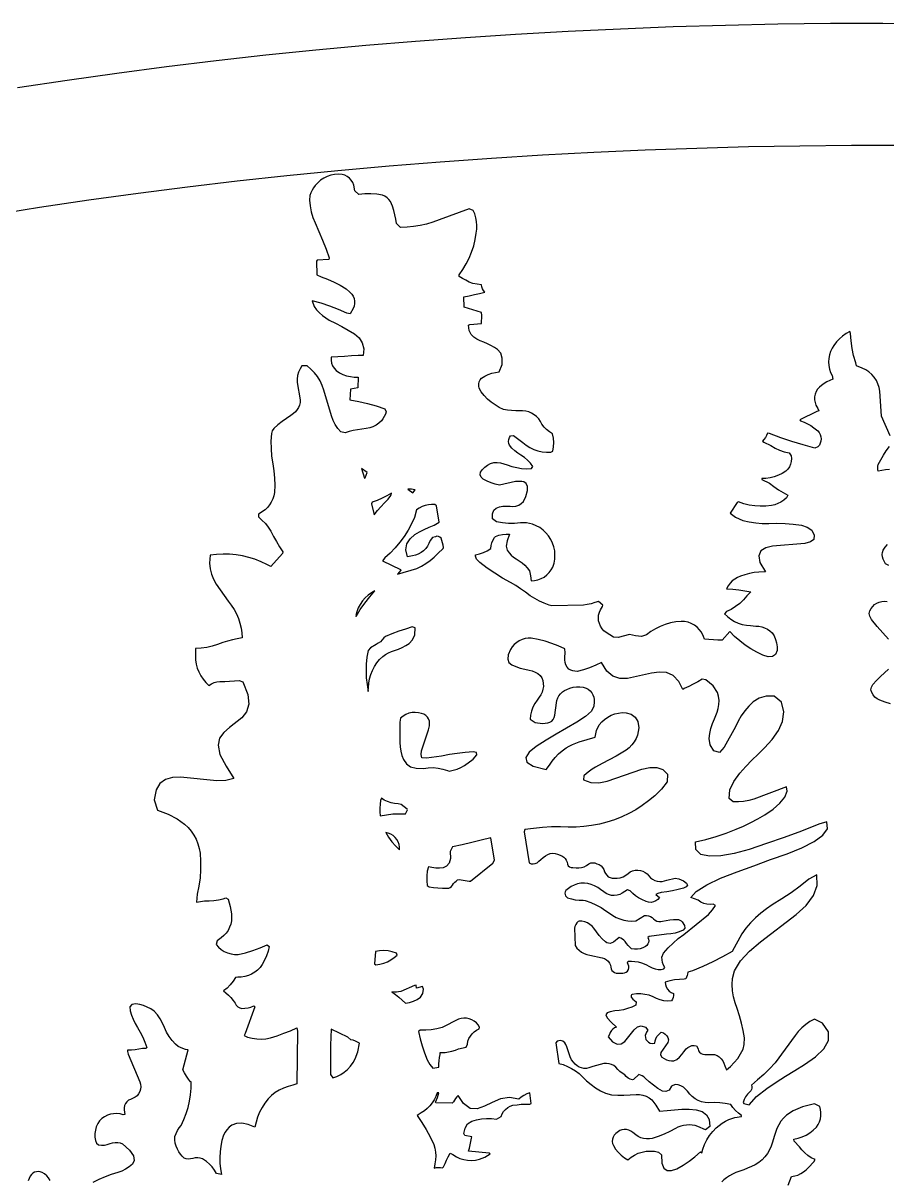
# Model space of a CAD drawing. Extents: x 0.1 to 24.1, y 0.2 to 12.2.
# Drawn here: x 8.646 to 12.187, y 7.467 to 12.208 of the extents above; entities that cross this region are included whole.
import ezdxf

# ---------------------------------------------------------------- set-up
doc = ezdxf.new("R2010")
doc.units = 0
doc.linetypes.add('0', pattern=[0])
doc.layers.add('1', color=7, linetype='0')

msp = doc.modelspace()

# ---------------------------------------------------------------- linework, layer by layer
at = {"layer": '1'}
for points in [[(8.623621, 11.94475), (8.826746, 11.975267), (9.030115, 12.003832), (9.233728, 12.030443), (9.43783, 12.055101), (9.641932, 12.077806), (9.846277, 12.098558), (10.050867, 12.117601), (10.255457, 12.134691), (10.460291, 12.149584), (10.665369, 12.162767), (10.880213, 12.174974), (11.095301, 12.185472), (11.310389, 12.194017), (11.525476, 12.200365), (11.740564, 12.205004), (11.955652, 12.207689), (12.170984, 12.208422), (12.386072, 12.206957)], [(8.510828, 11.421312), (8.712976, 11.453539), (8.915125, 11.483568), (9.117762, 11.511644), (9.320642, 11.537767), (9.523767, 11.561937), (9.727137, 11.584154), (9.936609, 11.604662), (10.146326, 11.623461), (10.356043, 11.640062), (10.566004, 11.655199), (10.775965, 11.668139), (10.98617, 11.679613), (11.196375, 11.68889), (11.407801, 11.696459), (11.619226, 11.702318), (11.830652, 11.70598), (12.042078, 11.707933), (12.253504, 11.707933)], [(12.200525, 10.51726), (12.164392, 10.597338), (12.157801, 10.699144), (12.155115, 10.714525), (12.150476, 10.729418), (12.143885, 10.743578), (12.13534, 10.756517), (12.125086, 10.768236), (12.113367, 10.77849), (12.100183, 10.787035), (12.086023, 10.793627), (12.062342, 10.802904), (12.059412, 10.815844), (12.050867, 10.845385), (12.044519, 10.87517), (12.040369, 10.905687), (12.038172, 10.936205), (12.034754, 10.94475), (12.019617, 10.935961), (12.005701, 10.925707), (11.992517, 10.914232), (11.980555, 10.901537), (11.970057, 10.887621), (11.962244, 10.875414), (11.955896, 10.86223), (11.951502, 10.848314), (11.948572, 10.83391), (11.94784, 10.819506), (11.948816, 10.804857), (11.951746, 10.790453), (11.956385, 10.776781), (11.962732, 10.763597), (11.96615, 10.748705), (11.953699, 10.744066), (11.941492, 10.738207), (11.930017, 10.731371), (11.919275, 10.723314), (11.910242, 10.716234), (11.902674, 10.707689), (11.89657, 10.697924), (11.892664, 10.687181), (11.890467, 10.675951), (11.890467, 10.664476), (11.89242, 10.653246), (11.896326, 10.642504), (11.903406, 10.628832), (11.907557, 10.618578), (11.899988, 10.616381), (11.829676, 10.581957), (11.833582, 10.578051), (11.847986, 10.572924), (11.861902, 10.566332), (11.87533, 10.558764), (11.888025, 10.549974), (11.903406, 10.536547), (11.909266, 10.529711), (11.91366, 10.521654), (11.916346, 10.513109), (11.917322, 10.50432), (11.91659, 10.495287), (11.914148, 10.486498), (11.910242, 10.478441), (11.904627, 10.471361), (11.891443, 10.466234), (11.844568, 10.479174), (11.797937, 10.493334), (11.751795, 10.508715), (11.706141, 10.52556), (11.697107, 10.527025), (11.693689, 10.517992), (11.689051, 10.509691), (11.683191, 10.501879), (11.6766, 10.494799), (11.682459, 10.490648), (11.711267, 10.476976), (11.728601, 10.46599), (11.746912, 10.457201), (11.766443, 10.450609), (11.786463, 10.446459), (11.794519, 10.434984), (11.79574, 10.42351), (11.794764, 10.411791), (11.792078, 10.40056), (11.787195, 10.389818), (11.780848, 10.380053), (11.772791, 10.371752), (11.757898, 10.362474), (11.742273, 10.354906), (11.725672, 10.348803), (11.708826, 10.344408), (11.691492, 10.341967), (11.673914, 10.341234), (11.675135, 10.33806), (11.706385, 10.321947), (11.724207, 10.308519), (11.742762, 10.295824), (11.762049, 10.284105), (11.78158, 10.273119), (11.774988, 10.261889), (11.76449, 10.252855), (11.752771, 10.245043), (11.740564, 10.238695), (11.727381, 10.233812), (11.713953, 10.230394), (11.691248, 10.228197), (11.668299, 10.227709), (11.64535, 10.229418), (11.622889, 10.23308), (11.600672, 10.238451), (11.578943, 10.245775), (11.573084, 10.243578), (11.545252, 10.199144), (11.56698, 10.182543), (11.596766, 10.169603), (11.622889, 10.163988), (11.649256, 10.160082), (11.675867, 10.157885), (11.702478, 10.157152), (11.73617, 10.158129), (11.769617, 10.157396), (11.803064, 10.154955), (11.836512, 10.151049), (11.860682, 10.142748), (11.878748, 10.12932), (11.889002, 10.108812), (11.887781, 10.092211), (11.873865, 10.081713), (11.850183, 10.075609), (11.718103, 10.064867), (11.690271, 10.057299), (11.670496, 10.044603), (11.661951, 10.024828), (11.666834, 9.996996), (11.688807, 9.958666), (11.662683, 9.957933), (11.643152, 9.955736), (11.624109, 9.952074), (11.605066, 9.947435), (11.586512, 9.941332), (11.574549, 9.936205), (11.563318, 9.929613), (11.553064, 9.921556), (11.544031, 9.912035), (11.536219, 9.901537), (11.530115, 9.890062), (11.555017, 9.888109), (11.580164, 9.88518), (11.604822, 9.881273), (11.62948, 9.876635), (11.613611, 9.860521), (11.599695, 9.844408), (11.58407, 9.829515), (11.56698, 9.816576), (11.54867, 9.805346), (11.529383, 9.796068), (11.521082, 9.787523), (11.533533, 9.77556), (11.547205, 9.764818), (11.561853, 9.756029), (11.577723, 9.748705), (11.59408, 9.743334), (11.610926, 9.739916), (11.62826, 9.738451), (11.649256, 9.736498), (11.661707, 9.73601), (11.673914, 9.733812), (11.685877, 9.729906), (11.697107, 9.724535), (11.707361, 9.717699), (11.716883, 9.709642), (11.724939, 9.696459), (11.731043, 9.682299), (11.735193, 9.66765), (11.737146, 9.652269), (11.737146, 9.636889), (11.731043, 9.619799), (11.718103, 9.611742), (11.700281, 9.611254), (11.678553, 9.617357), (11.653406, 9.62932), (11.628992, 9.642992), (11.605799, 9.658617), (11.583826, 9.675707), (11.563074, 9.694262), (11.543543, 9.714281), (11.512049, 9.679369), (11.493738, 9.679369), (11.475672, 9.680101), (11.457361, 9.681566), (11.439295, 9.683519), (11.435877, 9.693773), (11.431482, 9.703783), (11.426111, 9.71306), (11.419519, 9.721605), (11.40951, 9.731859), (11.398035, 9.740648), (11.38534, 9.747484), (11.371912, 9.752367), (11.357752, 9.755297), (11.343348, 9.756029), (11.321375, 9.753832), (11.299891, 9.749437), (11.27865, 9.743334), (11.258387, 9.735521), (11.238611, 9.725756), (11.219812, 9.714281), (11.20199, 9.701342), (11.181482, 9.694017), (11.169031, 9.695238), (11.156824, 9.697191), (11.144617, 9.699633), (11.13241, 9.702562), (11.085779, 9.689623), (11.066248, 9.691332), (11.036707, 9.709887), (11.02743, 9.717211), (11.019617, 9.726), (11.013025, 9.735765), (11.008387, 9.746752), (11.005457, 9.758226), (11.00448, 9.769945), (11.005457, 9.781664), (11.008387, 9.793139), (11.013269, 9.803881), (11.020838, 9.817064), (11.023279, 9.822924), (11.005213, 9.83806), (10.990076, 9.832933), (10.974695, 9.828539), (10.95907, 9.825121), (10.943201, 9.822924), (10.814051, 9.81975), (10.803064, 9.822191), (10.782801, 9.830492), (10.763025, 9.839525), (10.743494, 9.849535), (10.724695, 9.860521), (10.705408, 9.875414), (10.685633, 9.889574), (10.665613, 9.903002), (10.644861, 9.915697), (10.611902, 9.933764), (10.57992, 9.953539), (10.548914, 9.974779), (10.519129, 9.997484), (10.505457, 10.0114), (10.503504, 10.015306), (10.502039, 10.019457), (10.501062, 10.023851), (10.500818, 10.028246), (10.51742, 10.03264), (10.533533, 10.0385), (10.548914, 10.045824), (10.563562, 10.054857), (10.565027, 10.06682), (10.567957, 10.078539), (10.572596, 10.089769), (10.578455, 10.100267), (10.583338, 10.104174), (10.59701, 10.109301), (10.611414, 10.112719), (10.626062, 10.114183), (10.640711, 10.113695), (10.629969, 10.086351), (10.627039, 10.064867), (10.630945, 10.047289), (10.638269, 10.036791), (10.646814, 10.027269), (10.65658, 10.018969), (10.667322, 10.012133), (10.680262, 10.004808), (10.692225, 9.996264), (10.703211, 9.986254), (10.712976, 9.975267), (10.721521, 9.96306), (10.726648, 9.943285), (10.729578, 9.922289), (10.74325, 9.92351), (10.756922, 9.926439), (10.769861, 9.931322), (10.781824, 9.937914), (10.793055, 9.946215), (10.80282, 9.95598), (10.811121, 9.966967), (10.817957, 9.97893), (10.82284, 9.995043), (10.825769, 10.0114), (10.826502, 10.028246), (10.825281, 10.044847), (10.821863, 10.061205), (10.816492, 10.077074), (10.809168, 10.092211), (10.800135, 10.106127), (10.789637, 10.119066), (10.777674, 10.130541), (10.764246, 10.140306), (10.749842, 10.148363), (10.734461, 10.154222), (10.722498, 10.157396), (10.710047, 10.159594), (10.697596, 10.160082), (10.685144, 10.159594), (10.66073, 10.15764), (10.636072, 10.157885), (10.611414, 10.160082), (10.587244, 10.164232), (10.570154, 10.175951), (10.570887, 10.197191), (10.576014, 10.21184), (10.585047, 10.220629), (10.598963, 10.225267), (10.613367, 10.227953), (10.627771, 10.228685), (10.64242, 10.227709), (10.654383, 10.227221), (10.666346, 10.22893), (10.67782, 10.23308), (10.688074, 10.239183), (10.697107, 10.24724), (10.706385, 10.26726), (10.713221, 10.291918), (10.713465, 10.309496), (10.708094, 10.321459), (10.698572, 10.327806), (10.690271, 10.329027), (10.681971, 10.32976), (10.673426, 10.329515), (10.665125, 10.328783), (10.599451, 10.314623), (10.581873, 10.318773), (10.564783, 10.324144), (10.548182, 10.33098), (10.532312, 10.339037), (10.524012, 10.346849), (10.519861, 10.356127), (10.521326, 10.367113), (10.529383, 10.378344), (10.539148, 10.388109), (10.550135, 10.39641), (10.562342, 10.402758), (10.575525, 10.407152), (10.589685, 10.407152), (10.603601, 10.405687), (10.617517, 10.402514), (10.630701, 10.397875), (10.649988, 10.391039), (10.669519, 10.386156), (10.689783, 10.382982), (10.710047, 10.381762), (10.73031, 10.382494), (10.735926, 10.391527), (10.725916, 10.405199), (10.714197, 10.417406), (10.701258, 10.428148), (10.687098, 10.437426), (10.673914, 10.445726), (10.661463, 10.455492), (10.650232, 10.466234), (10.639978, 10.477953), (10.637049, 10.485521), (10.636072, 10.493578), (10.636805, 10.501635), (10.63949, 10.509447), (10.643641, 10.516283), (10.656336, 10.517504), (10.694422, 10.488695), (10.708582, 10.477709), (10.723719, 10.468431), (10.739832, 10.460863), (10.756922, 10.455004), (10.774256, 10.451097), (10.792078, 10.449144), (10.8099, 10.449144), (10.817957, 10.453295), (10.821131, 10.471117), (10.821863, 10.489183), (10.820398, 10.50725), (10.816492, 10.525072), (10.803797, 10.53264), (10.792078, 10.541918), (10.781824, 10.55266), (10.773035, 10.564623), (10.767176, 10.575853), (10.759851, 10.586107), (10.751062, 10.595385), (10.741297, 10.603197), (10.73031, 10.609545), (10.718836, 10.614428), (10.706385, 10.617601), (10.693933, 10.618822), (10.682703, 10.619555), (10.665857, 10.61931), (10.648767, 10.620043), (10.631922, 10.621752), (10.61532, 10.624681), (10.597742, 10.633226), (10.580896, 10.643236), (10.565027, 10.654711), (10.550379, 10.667406), (10.536707, 10.681566), (10.5245, 10.696703), (10.516443, 10.712084), (10.514002, 10.720629), (10.513758, 10.729662), (10.515711, 10.738207), (10.519617, 10.746264), (10.525476, 10.753099), (10.53866, 10.761156), (10.552576, 10.767992), (10.567225, 10.773119), (10.582361, 10.776781), (10.597742, 10.778978), (10.610193, 10.808519), (10.610682, 10.834398), (10.60409, 10.854906), (10.591394, 10.870043), (10.577967, 10.879076), (10.564051, 10.887133), (10.549646, 10.894213), (10.534754, 10.900316), (10.52035, 10.905443), (10.506678, 10.912523), (10.494226, 10.921556), (10.482996, 10.932055), (10.474451, 10.948656), (10.472498, 10.970629), (10.477137, 10.97307), (10.524744, 10.976976), (10.525721, 10.988207), (10.526209, 10.999193), (10.526209, 11.010424), (10.525476, 11.021654), (10.453699, 11.043627), (10.453455, 11.08684), (10.474939, 11.090746), (10.49618, 11.095385), (10.517664, 11.100512), (10.53866, 11.106127), (10.533289, 11.11223), (10.529139, 11.11931), (10.526209, 11.127123), (10.524988, 11.13518), (10.490076, 11.140795), (10.475428, 11.147142), (10.461023, 11.154222), (10.446863, 11.161791), (10.433191, 11.170092), (10.433435, 11.177172), (10.448816, 11.1989), (10.462732, 11.221605), (10.474695, 11.245287), (10.484949, 11.269945), (10.49325, 11.295336), (10.499598, 11.320971), (10.503992, 11.347338), (10.506189, 11.363207), (10.506678, 11.379076), (10.505457, 11.395189), (10.502527, 11.410814), (10.497644, 11.426195), (10.491297, 11.440844), (10.474695, 11.446703), (10.351648, 11.402025), (10.326258, 11.392748), (10.300379, 11.384935), (10.274012, 11.379076), (10.247156, 11.374681), (10.220301, 11.37224), (10.193201, 11.371264), (10.177576, 11.387377), (10.174158, 11.405199), (10.170252, 11.422777), (10.165613, 11.440355), (10.160242, 11.457689), (10.156824, 11.467699), (10.151941, 11.476976), (10.145594, 11.485277), (10.138025, 11.492357), (10.12948, 11.498461), (10.119959, 11.502855), (10.095789, 11.50725), (10.071131, 11.509203), (10.046473, 11.508715), (10.022058, 11.506029), (10.006433, 11.520678), (10.001795, 11.544603), (9.997644, 11.555101), (9.991541, 11.564623), (9.983728, 11.573168), (9.974695, 11.580004), (9.964685, 11.585131), (9.953699, 11.588305), (9.938318, 11.589037), (9.922693, 11.587816), (9.907557, 11.584642), (9.892908, 11.57976), (9.878992, 11.572924), (9.865808, 11.564379), (9.85409, 11.554369), (9.843836, 11.542894), (9.837, 11.533617), (9.830896, 11.523607), (9.826014, 11.513109), (9.822107, 11.502123), (9.819666, 11.482836), (9.822596, 11.45891), (9.827478, 11.435228), (9.834314, 11.412279), (9.843103, 11.389818), (9.858973, 11.354418), (9.874109, 11.318529), (9.888269, 11.282396), (9.901453, 11.246019), (9.899988, 11.239672), (9.851404, 11.236254), (9.849451, 11.232347), (9.850428, 11.175951), (9.867517, 11.168383), (9.894617, 11.158617), (9.920984, 11.147142), (9.946619, 11.133715), (9.971033, 11.118578), (9.98617, 11.105394), (9.99325, 11.097582), (9.998865, 11.088793), (10.002771, 11.079271), (10.004725, 11.069017), (10.004725, 11.058519), (10.002771, 11.048265), (9.999109, 11.0385), (9.986414, 11.01726), (9.972986, 11.019457), (9.938562, 11.034838), (9.903406, 11.04851), (9.867517, 11.060472), (9.831141, 11.070482), (9.839197, 11.046312), (9.849207, 11.032885), (9.860682, 11.020678), (9.873133, 11.009447), (9.88656, 10.999681), (9.900965, 10.991137), (9.927332, 10.978197), (9.953211, 10.964525), (9.978846, 10.950121), (10.004236, 10.935228), (10.023279, 10.918139), (10.036707, 10.898119), (10.04281, 10.873949), (10.039881, 10.845385), (10.019373, 10.846605), (9.991785, 10.84392), (9.964197, 10.841722), (9.936365, 10.840258), (9.908777, 10.839281), (9.908533, 10.827074), (9.910486, 10.815111), (9.914881, 10.803881), (9.921228, 10.793627), (9.929529, 10.784594), (9.942957, 10.77556), (9.957117, 10.768236), (9.972254, 10.762865), (9.988123, 10.759203), (10.003992, 10.757494), (10.020105, 10.757738), (10.018885, 10.713549), (9.987879, 10.708178), (9.985926, 10.663988), (10.022303, 10.65764), (10.058435, 10.64934), (10.09408, 10.63933), (10.129236, 10.627611), (10.134851, 10.615404), (10.131433, 10.605394), (10.127039, 10.595629), (10.121424, 10.586596), (10.114832, 10.578051), (10.104578, 10.568041), (10.093103, 10.55974), (10.080408, 10.553392), (10.06698, 10.548998), (10.05282, 10.546556), (10.034754, 10.543627), (10.017176, 10.541674), (9.999842, 10.5385), (9.982752, 10.534105), (9.965906, 10.528734), (9.948816, 10.53264), (9.936365, 10.547289), (9.925623, 10.563158), (9.916834, 10.580004), (9.910242, 10.59807), (9.879725, 10.704515), (9.872644, 10.723558), (9.863611, 10.742113), (9.852625, 10.759203), (9.840174, 10.77556), (9.826014, 10.790209), (9.810633, 10.803637), (9.789148, 10.803881), (9.78158, 10.79143), (9.775721, 10.778002), (9.77157, 10.763842), (9.769373, 10.749437), (9.769129, 10.734789), (9.781824, 10.664232), (9.78158, 10.65349), (9.779627, 10.642992), (9.775721, 10.632982), (9.77035, 10.623949), (9.763514, 10.615648), (9.755213, 10.608812), (9.743738, 10.599779), (9.725428, 10.587816), (9.707605, 10.575121), (9.690516, 10.561205), (9.674402, 10.546556), (9.66781, 10.536547), (9.663904, 10.525805), (9.662195, 10.494799), (9.662683, 10.464037), (9.665125, 10.433031), (9.669764, 10.402514), (9.674646, 10.373217), (9.677332, 10.343431), (9.67782, 10.31389), (9.676355, 10.284105), (9.67367, 10.270678), (9.669519, 10.257738), (9.66366, 10.245287), (9.65658, 10.233812), (9.647791, 10.223314), (9.638025, 10.213793), (9.610682, 10.194994), (9.610682, 10.184008), (9.625574, 10.171556), (9.639246, 10.15764), (9.651209, 10.14226), (9.661463, 10.125658), (9.672937, 10.104174), (9.6849, 10.082933), (9.697596, 10.062181), (9.711023, 10.041674), (9.710047, 10.034838), (9.661951, 9.981127), (9.645594, 9.988939), (9.621668, 10.000658), (9.596766, 10.010424), (9.571375, 10.01848), (9.545496, 10.024584), (9.519129, 10.028978), (9.492517, 10.031176), (9.465906, 10.031664), (9.439295, 10.030199), (9.412928, 10.026781), (9.409754, 9.994066), (9.413172, 9.971605), (9.418787, 9.949877), (9.426844, 9.928637), (9.437098, 9.908617), (9.487146, 9.838305), (9.499842, 9.822191), (9.511072, 9.805101), (9.520838, 9.787035), (9.528894, 9.768236), (9.535242, 9.748705), (9.540125, 9.728685), (9.543055, 9.708422), (9.544275, 9.687914), (9.524012, 9.68474), (9.503992, 9.68059), (9.484217, 9.675463), (9.464685, 9.669359), (9.443201, 9.661303), (9.421473, 9.654711), (9.399012, 9.649584), (9.376307, 9.646166), (9.353601, 9.644457), (9.353357, 9.598314), (9.355799, 9.581224), (9.360193, 9.564623), (9.366297, 9.54851), (9.374353, 9.533129), (9.383875, 9.518969), (9.395105, 9.505785), (9.407557, 9.493822), (9.418055, 9.499926), (9.429041, 9.504808), (9.44076, 9.508226), (9.452723, 9.51018), (9.472742, 9.509935), (9.492517, 9.510424), (9.512537, 9.511644), (9.532312, 9.513353), (9.547205, 9.508226), (9.567713, 9.456713), (9.571131, 9.416918), (9.561365, 9.385668), (9.542322, 9.360765), (9.492029, 9.320971), (9.468836, 9.300951), (9.45199, 9.277514), (9.445398, 9.248217), (9.452967, 9.210619), (9.47909, 9.162279), (9.509851, 9.111742), (9.476648, 9.103685), (9.44076, 9.101976), (9.290857, 9.117601), (9.258387, 9.116137), (9.230066, 9.108324), (9.207361, 9.091967), (9.191492, 9.064867), (9.183924, 9.024828), (9.196863, 8.982103), (9.241053, 8.96599), (9.278162, 8.946947), (9.308435, 8.924974), (9.322596, 8.911303), (9.335047, 8.896166), (9.346033, 8.880053), (9.35531, 8.862719), (9.362635, 8.844408), (9.36825, 8.825609), (9.371668, 8.806322), (9.374109, 8.772387), (9.374109, 8.738207), (9.371912, 8.704271), (9.367273, 8.67058), (9.360437, 8.637133), (9.356775, 8.604906), (9.38949, 8.610277), (9.409021, 8.610033), (9.428308, 8.611254), (9.447596, 8.613939), (9.466639, 8.61809), (9.477625, 8.622728), (9.487146, 8.617357), (9.491297, 8.602465), (9.494959, 8.587328), (9.497889, 8.572191), (9.500086, 8.55681), (9.501062, 8.542894), (9.50033, 8.528734), (9.497644, 8.515062), (9.493006, 8.501879), (9.486658, 8.489428), (9.478601, 8.477953), (9.46908, 8.467699), (9.458094, 8.45891), (9.441492, 8.446703), (9.438074, 8.431566), (9.447596, 8.420336), (9.458826, 8.410814), (9.471033, 8.402758), (9.484461, 8.396654), (9.498621, 8.392504), (9.513269, 8.390551), (9.527918, 8.390795), (9.558435, 8.397875), (9.588221, 8.406664), (9.617762, 8.417406), (9.646326, 8.429857), (9.655115, 8.42351), (9.650965, 8.403978), (9.644617, 8.384935), (9.636316, 8.366625), (9.626062, 8.349535), (9.617517, 8.337572), (9.607264, 8.32683), (9.595789, 8.317553), (9.583094, 8.309984), (9.569666, 8.304125), (9.555506, 8.300219), (9.540857, 8.298021), (9.526209, 8.298021), (9.516932, 8.296068), (9.506922, 8.280687), (9.495447, 8.266283), (9.482508, 8.253099), (9.468103, 8.241625), (9.476892, 8.23308), (9.487879, 8.223803), (9.498133, 8.213549), (9.507166, 8.202318), (9.514978, 8.190355), (9.519861, 8.182543), (9.526453, 8.176195), (9.53451, 8.171801), (9.543299, 8.169359), (9.55575, 8.170336), (9.568201, 8.172289), (9.580408, 8.175219), (9.592371, 8.179369), (9.596521, 8.176195), (9.556726, 8.06682), (9.551844, 8.058519), (9.566248, 8.051195), (9.584803, 8.046801), (9.603846, 8.044359), (9.622889, 8.043871), (9.641932, 8.045336), (9.66073, 8.048998), (9.688318, 8.057543), (9.715418, 8.067308), (9.742273, 8.078051), (9.768641, 8.089525), (9.77157, 8.075609), (9.768885, 7.860278), (9.751795, 7.854418), (9.732752, 7.84978), (9.714197, 7.842944), (9.696619, 7.834399), (9.680017, 7.824145), (9.664392, 7.811938), (9.650232, 7.79851), (9.637293, 7.781176), (9.625818, 7.76311), (9.615808, 7.743823), (9.607752, 7.723803), (9.601404, 7.703051), (9.596766, 7.682055), (9.568933, 7.693041), (9.543543, 7.699145), (9.520838, 7.697924), (9.501795, 7.690356), (9.491297, 7.682055), (9.482019, 7.672289), (9.474207, 7.661547), (9.467859, 7.649828), (9.461267, 7.627367), (9.456629, 7.604662), (9.453455, 7.581469), (9.452234, 7.558276), (9.452723, 7.534838), (9.45492, 7.511645), (9.45907, 7.488696), (9.439539, 7.492602), (9.431482, 7.506518), (9.421961, 7.519457), (9.410975, 7.531176), (9.398523, 7.54143), (9.390467, 7.547778), (9.381433, 7.55266), (9.371912, 7.555834), (9.361902, 7.557299), (9.351648, 7.557055), (9.341639, 7.554858), (9.333094, 7.552416), (9.32406, 7.551684), (9.315271, 7.55266), (9.306726, 7.55559), (9.298182, 7.563403), (9.290857, 7.571948), (9.28451, 7.581713), (9.279383, 7.591967), (9.273279, 7.604418), (9.269373, 7.617602), (9.267908, 7.631274), (9.268641, 7.644946), (9.273523, 7.656909), (9.279383, 7.668627), (9.286219, 7.679614), (9.293787, 7.690112), (9.305506, 7.713793), (9.315271, 7.738451), (9.323084, 7.763598), (9.328943, 7.789477), (9.33285, 7.8156), (9.334803, 7.841967), (9.334558, 7.868334), (9.333094, 7.867846), (9.324305, 7.879809), (9.316004, 7.892016), (9.308435, 7.904711), (9.301355, 7.917651), (9.322351, 7.999194), (9.311853, 8.00139), (9.3016, 8.004564), (9.291834, 8.008715), (9.282557, 8.013842), (9.271082, 8.022387), (9.257166, 8.037523), (9.244959, 8.054125), (9.234705, 8.071947), (9.226404, 8.090746), (9.218348, 8.109301), (9.208338, 8.127123), (9.196619, 8.14348), (9.182947, 8.158617), (9.169275, 8.167406), (9.155115, 8.174974), (9.139978, 8.180834), (9.124353, 8.185228), (9.108484, 8.188158), (9.091639, 8.185717), (9.084314, 8.175707), (9.084558, 8.159594), (9.090662, 8.142015), (9.097742, 8.124681), (9.105799, 8.107836), (9.114588, 8.091478), (9.126307, 8.071947), (9.136805, 8.051683), (9.145838, 8.030931), (9.153406, 8.009447), (9.1495, 8.005297), (9.136316, 8.005053), (9.120935, 8.002123), (9.105555, 8.00017), (9.090174, 7.99895), (9.074549, 7.998705), (9.073572, 7.992846), (9.077234, 7.981616), (9.124353, 7.867846), (9.127527, 7.858325), (9.128504, 7.848071), (9.127527, 7.838061), (9.124598, 7.828295), (9.119715, 7.819506), (9.113367, 7.811694), (9.10531, 7.80559), (9.087, 7.796313), (9.078699, 7.792651), (9.071375, 7.786791), (9.06576, 7.779711), (9.061853, 7.77141), (9.060144, 7.762377), (9.060389, 7.7531), (9.063562, 7.735034), (9.056238, 7.733569), (9.043543, 7.736742), (9.030603, 7.738207), (9.01742, 7.737719), (9.00448, 7.735522), (8.992029, 7.731371), (8.98031, 7.725512), (8.969324, 7.718188), (8.959803, 7.709155), (8.952234, 7.697192), (8.946375, 7.684252), (8.942469, 7.67058), (8.940516, 7.65642), (8.940516, 7.64226), (8.942469, 7.6281), (8.947351, 7.616381), (8.955408, 7.610034), (8.967615, 7.608813), (8.979578, 7.609301), (8.991541, 7.611498), (9.003016, 7.615649), (9.013025, 7.618823), (9.023523, 7.620287), (9.034021, 7.620043), (9.044275, 7.61809), (9.054041, 7.614184), (9.082117, 7.588549), (9.09823, 7.565356), (9.101892, 7.546069), (9.095301, 7.530444), (9.081385, 7.519701), (9.066492, 7.510424), (9.050867, 7.502856), (9.034266, 7.496996), (9.007898, 7.488696), (8.982264, 7.479174), (8.956873, 7.467944), (8.932459, 7.455492)], [(12.197107, 10.378099), (12.181726, 10.377367), (12.166834, 10.374926), (12.151941, 10.371508), (12.149988, 10.378344), (12.1495, 10.385424), (12.149988, 10.392504), (12.151697, 10.39934), (12.161707, 10.418383), (12.172693, 10.436937), (12.184412, 10.455004), (12.197107, 10.472338)], [(12.195398, 9.984789), (12.181482, 9.991381), (12.175623, 10.003099), (12.171228, 10.0114), (12.168787, 10.020433), (12.168055, 10.029711), (12.169031, 10.038988), (12.171961, 10.048021), (12.180262, 10.059984), (12.190027, 10.070971)], [(12.193933, 9.682543), (12.170008, 9.708666), (12.146814, 9.735521), (12.124353, 9.763109), (12.116785, 9.777025), (12.1141, 9.788744), (12.117517, 9.798998), (12.1224, 9.808764), (12.128992, 9.817553), (12.136805, 9.824877), (12.146082, 9.830736), (12.155848, 9.835131), (12.16659, 9.837816), (12.177332, 9.838549), (12.188074, 9.837328)], [(12.201746, 9.418139), (12.179529, 9.425219), (12.157557, 9.433275), (12.147303, 9.438646), (12.138025, 9.445726), (12.130457, 9.45476), (12.124842, 9.465014), (12.121424, 9.476), (12.123377, 9.486498), (12.129236, 9.497484), (12.144617, 9.513842), (12.160486, 9.529467), (12.176844, 9.544847), (12.193689, 9.559496)], [(11.782068, 7.444994), (11.796228, 7.480151), (11.809412, 7.482592), (11.822107, 7.486498), (11.834314, 7.492114), (11.845545, 7.499194), (11.856043, 7.507739), (11.865076, 7.517504), (11.887293, 7.541186), (11.89242, 7.550219), (11.877283, 7.557299), (11.863367, 7.566332), (11.850428, 7.577075), (11.838953, 7.589037), (11.828943, 7.602465), (11.806971, 7.625903), (11.805994, 7.632983), (11.823328, 7.636889), (11.840174, 7.642504), (11.856287, 7.650073), (11.871424, 7.65935), (11.88534, 7.670336), (11.898035, 7.682787), (11.905115, 7.693285), (11.910486, 7.70476), (11.914392, 7.716967), (11.91659, 7.729662), (11.916834, 7.742358), (11.915369, 7.754809), (11.912195, 7.76726), (11.890711, 7.778246), (11.840906, 7.765307), (11.803064, 7.749682), (11.775476, 7.73186), (11.763514, 7.719897), (11.752771, 7.706713), (11.743494, 7.692309), (11.735926, 7.677172), (11.729822, 7.661059), (11.725672, 7.644701), (11.718348, 7.62102), (11.713221, 7.604662), (11.706385, 7.589037), (11.697596, 7.574389), (11.687098, 7.560717), (11.675379, 7.54851), (11.661951, 7.537768), (11.647547, 7.528491), (11.632166, 7.521166), (11.616297, 7.51433), (11.600428, 7.507983), (11.584314, 7.501879), (11.568201, 7.496264), (11.554773, 7.490405), (11.542078, 7.483569), (11.529627, 7.475512), (11.518152, 7.466723), (11.510828, 7.457934)], [(8.756922, 7.464526), (8.750818, 7.474291), (8.74325, 7.48308), (8.734461, 7.490649), (8.724451, 7.496508), (8.716883, 7.499438), (8.70907, 7.500414), (8.701014, 7.499926), (8.693201, 7.497485), (8.686365, 7.493578), (8.680262, 7.488207), (8.675623, 7.481616), (8.666834, 7.462573)]]:
    msp.add_lwpolyline(points, dxfattribs=at)
for points in [[(10.057215, 10.366137), (10.033777, 10.382982), (10.045496, 10.343187), (10.04867, 10.34392)], [(10.222742, 10.297777), (10.244471, 10.282885), (10.253016, 10.294603), (10.245691, 10.296312), (10.238123, 10.297533), (10.23031, 10.298021)], [(10.143396, 10.25725), (10.154139, 10.271898), (10.156824, 10.281176), (10.137537, 10.270678), (10.117762, 10.261156), (10.097742, 10.252123), (10.077234, 10.244066), (10.073816, 10.237474), (10.084803, 10.193285), (10.098719, 10.209887), (10.113123, 10.226244), (10.128016, 10.241869)], [(10.346033, 10.034594), (10.367762, 10.054125), (10.369471, 10.058764), (10.367762, 10.068529), (10.365564, 10.078295), (10.362879, 10.087816), (10.359461, 10.097338), (10.354822, 10.101732), (10.348963, 10.104418), (10.342615, 10.104906), (10.336267, 10.103197), (10.32406, 10.100267), (10.314295, 10.087816), (10.3099, 10.075853), (10.304041, 10.064867), (10.296473, 10.054613), (10.287439, 10.04558), (10.27743, 10.038012), (10.266199, 10.031908), (10.25448, 10.027514), (10.242029, 10.025072), (10.221766, 10.021166), (10.21493, 10.048998), (10.219324, 10.074389), (10.232508, 10.094896), (10.252039, 10.111498), (10.271082, 10.122728), (10.290857, 10.132982), (10.311121, 10.14226), (10.331629, 10.150316), (10.35116, 10.162523), (10.34115, 10.229418), (10.33407, 10.234545), (10.320887, 10.235277), (10.307703, 10.234301), (10.294519, 10.231371), (10.282068, 10.226732), (10.270105, 10.220629), (10.259363, 10.212816), (10.250818, 10.182299), (10.238367, 10.155443), (10.224207, 10.12932), (10.208338, 10.104174), (10.19076, 10.080248), (10.171717, 10.057543), (10.151209, 10.036303), (10.129236, 10.016283), (10.119959, 10.004564), (10.193201, 9.96892), (10.194178, 9.965746), (10.18075, 9.949389), (10.260096, 9.972338), (10.279139, 9.981859), (10.297449, 9.99309), (10.314783, 10.005541), (10.330896, 10.019457)], [(10.009851, 9.779711), (10.011805, 9.776537), (10.02865, 9.804369), (10.047205, 9.831224), (10.06698, 9.857103), (10.088221, 9.881762), (10.073816, 9.873461), (10.060389, 9.863695), (10.048182, 9.852221), (10.037439, 9.839769), (10.027918, 9.825853), (10.020105, 9.811205), (10.014246, 9.795824)], [(10.131189, 9.694262), (10.124842, 9.68889), (10.118494, 9.680346), (10.110926, 9.672777), (10.102381, 9.66643), (10.093103, 9.661303), (10.070398, 9.647875), (10.060389, 9.636889), (10.05575, 9.609056), (10.05282, 9.58098), (10.052088, 9.552904), (10.053064, 9.524584), (10.056238, 9.496752), (10.061121, 9.46892), (10.062342, 9.484301), (10.063562, 9.502367), (10.066492, 9.520189), (10.071375, 9.537767), (10.077967, 9.554613), (10.086267, 9.570726), (10.096033, 9.586107), (10.107264, 9.600267), (10.120935, 9.61223), (10.132166, 9.619799), (10.144129, 9.626635), (10.156336, 9.63225), (10.169275, 9.636644), (10.1849, 9.64226), (10.200281, 9.649096), (10.21493, 9.656664), (10.229334, 9.665209), (10.243006, 9.680346), (10.251795, 9.701342), (10.253504, 9.729174), (10.241785, 9.733324), (10.213709, 9.724779), (10.185877, 9.715502), (10.158289, 9.705248)], [(10.867273, 9.609789), (10.868006, 9.627123), (10.866541, 9.643724), (10.840174, 9.655687), (10.813318, 9.665941), (10.78573, 9.67473), (10.757654, 9.681566), (10.729334, 9.687181), (10.716639, 9.687181), (10.703943, 9.685228), (10.691736, 9.681566), (10.680262, 9.676195), (10.669519, 9.669359), (10.659754, 9.660814), (10.651453, 9.651293), (10.644373, 9.640551), (10.634363, 9.618334), (10.632654, 9.601244), (10.638025, 9.58806), (10.649012, 9.578295), (10.666346, 9.570726), (10.684168, 9.564623), (10.702478, 9.559496), (10.721033, 9.555834), (10.73324, 9.552904), (10.744959, 9.548265), (10.756189, 9.542162), (10.766199, 9.534594), (10.772058, 9.524096), (10.776209, 9.513109), (10.778406, 9.50139), (10.778894, 9.489428), (10.77743, 9.477465), (10.774012, 9.46599), (10.768885, 9.455248), (10.762049, 9.445482), (10.753504, 9.432543), (10.743738, 9.418871), (10.735926, 9.403978), (10.730066, 9.388353), (10.726404, 9.371752), (10.724939, 9.35515), (10.745691, 9.341234), (10.775721, 9.337572), (10.797205, 9.339525), (10.80575, 9.342455), (10.813318, 9.347582), (10.819422, 9.354174), (10.823816, 9.36223), (10.826014, 9.371019), (10.832361, 9.421556), (10.834314, 9.432055), (10.837732, 9.442064), (10.842859, 9.451342), (10.849207, 9.459642), (10.857019, 9.466967), (10.865808, 9.472826), (10.875574, 9.477221), (10.888025, 9.482347), (10.901209, 9.48601), (10.914392, 9.487719), (10.928064, 9.487719), (10.941492, 9.48601), (10.954432, 9.482347), (10.962976, 9.477465), (10.970545, 9.470873), (10.977137, 9.463305), (10.982019, 9.45476), (10.985437, 9.445482), (10.987146, 9.435717), (10.987391, 9.425707), (10.985437, 9.408129), (10.975672, 9.388353), (10.951258, 9.366381), (10.916101, 9.342699), (10.873865, 9.318773), (10.831873, 9.294115), (10.790125, 9.268969), (10.748865, 9.24309), (10.721033, 9.219652), (10.707117, 9.198168), (10.711512, 9.178637), (10.737635, 9.162035), (10.790125, 9.148607), (10.804529, 9.165941), (10.815271, 9.182543), (10.827478, 9.198168), (10.84115, 9.212572), (10.856287, 9.225512), (10.8724, 9.236986), (10.885096, 9.244555), (10.898279, 9.25139), (10.911951, 9.25725), (10.926111, 9.261889), (10.991297, 9.281664), (10.99618, 9.308519), (11.008142, 9.331713), (11.018396, 9.34392), (11.029871, 9.354418), (11.04281, 9.363695), (11.056726, 9.371019), (11.071619, 9.376635), (11.087, 9.380297), (11.102625, 9.382006), (11.118494, 9.381762), (11.139246, 9.375902), (11.155848, 9.363939), (11.16659, 9.345385), (11.170496, 9.319994), (11.165369, 9.289721), (11.159021, 9.275316), (11.150965, 9.261889), (11.141443, 9.249437), (11.130457, 9.238207), (11.11825, 9.228197), (11.104822, 9.219896), (11.07699, 9.203783), (11.048914, 9.187914), (11.020594, 9.172777), (10.992029, 9.157885), (10.979578, 9.150072), (10.967615, 9.141771), (10.956141, 9.132982), (10.94491, 9.123461), (10.942957, 9.105883), (10.972986, 9.095385), (11.005701, 9.094408), (11.040613, 9.100512), (11.182703, 9.149828), (11.214685, 9.156908), (11.243494, 9.157396), (11.268152, 9.149096), (11.287928, 9.12932), (11.286707, 9.098558), (11.262781, 9.068285), (11.235193, 9.040209), (11.210291, 9.019701), (11.184412, 9.000902), (11.157312, 8.983812), (11.128992, 8.968187), (11.099939, 8.954515), (11.070154, 8.942797), (11.039637, 8.932787), (11.008387, 8.92473), (10.976892, 8.918871), (10.94491, 8.914721), (10.912928, 8.912767), (10.880701, 8.912523), (10.848719, 8.914476), (10.812098, 8.913744), (10.775476, 8.911547), (10.7391, 8.90764), (10.702967, 8.902269), (10.700525, 8.892992), (10.720789, 8.765551), (10.728846, 8.762377), (10.737391, 8.761644), (10.745691, 8.763109), (10.753504, 8.766771), (10.759851, 8.772387), (10.768396, 8.780199), (10.777674, 8.787767), (10.787195, 8.794603), (10.796961, 8.800951), (10.806726, 8.804369), (10.81698, 8.805834), (10.827478, 8.805101), (10.837488, 8.802172), (10.85531, 8.794603), (10.862391, 8.789721), (10.86825, 8.783617), (10.872889, 8.776537), (10.875818, 8.76848), (10.877283, 8.76018), (10.880945, 8.75432), (10.886316, 8.749926), (10.892664, 8.747484), (10.8995, 8.746752), (10.912928, 8.745775), (10.924158, 8.745287), (10.935389, 8.746752), (10.946131, 8.75017), (10.956141, 8.755297), (10.965174, 8.762133), (10.97323, 8.765551), (10.981775, 8.766771), (10.99032, 8.765795), (10.998377, 8.762377), (11.007166, 8.758959), (11.015223, 8.753588), (11.02157, 8.746752), (11.026697, 8.738695), (11.029627, 8.729662), (11.033289, 8.721849), (11.038416, 8.715014), (11.045008, 8.709398), (11.05282, 8.705492), (11.061121, 8.703295), (11.082117, 8.702806), (11.094324, 8.705004), (11.105799, 8.709154), (11.116785, 8.715014), (11.126551, 8.722582), (11.13534, 8.728685), (11.144861, 8.73308), (11.155359, 8.735765), (11.165857, 8.736498), (11.1766, 8.735277), (11.186609, 8.732103), (11.196131, 8.727221), (11.204432, 8.720629), (11.211512, 8.712572), (11.218348, 8.705004), (11.226648, 8.698656), (11.235682, 8.694017), (11.245447, 8.690844), (11.255701, 8.689379), (11.265955, 8.689867), (11.275965, 8.69182), (11.285486, 8.695726), (11.318689, 8.703783), (11.333826, 8.701097), (11.353113, 8.69182), (11.366053, 8.682299), (11.369471, 8.674242), (11.364588, 8.66765), (11.353601, 8.662279), (11.330896, 8.65642), (11.307703, 8.651537), (11.28451, 8.647387), (11.261316, 8.644213), (11.247889, 8.640551), (11.239588, 8.6364), (11.255457, 8.623949), (11.248621, 8.616381), (11.24032, 8.610277), (11.230799, 8.606127), (11.220789, 8.604174), (11.210535, 8.604662), (11.200525, 8.607347), (11.182215, 8.615404), (11.169275, 8.622972), (11.157068, 8.631517), (11.145594, 8.641039), (11.134851, 8.651537), (11.124109, 8.655443), (11.102625, 8.641527), (11.092127, 8.6364), (11.080896, 8.633226), (11.069422, 8.632006), (11.057947, 8.632982), (11.046473, 8.635912), (11.035975, 8.640795), (11.026453, 8.647387), (11.013514, 8.65642), (11.001795, 8.664965), (10.988855, 8.671801), (10.975428, 8.677172), (10.961267, 8.680834), (10.947107, 8.682787), (10.932459, 8.683031), (10.918787, 8.679857), (10.905848, 8.675219), (10.893396, 8.668871), (10.881678, 8.661303), (10.87118, 8.652269), (10.868494, 8.647387), (10.867273, 8.641771), (10.867762, 8.635912), (10.869959, 8.630785), (10.873377, 8.62639), (10.87826, 8.623217), (10.893885, 8.618578), (10.909754, 8.61516), (10.925867, 8.613207), (10.942225, 8.612719), (10.950525, 8.611498), (10.972986, 8.603685), (10.994471, 8.594164), (11.015223, 8.582689), (11.034998, 8.569506), (11.049402, 8.559984), (11.063074, 8.550707), (11.077723, 8.54265), (11.092859, 8.536303), (11.108973, 8.531664), (11.125086, 8.528734), (11.141687, 8.527514), (11.158289, 8.528002), (11.193933, 8.549974), (11.202234, 8.550219), (11.210291, 8.548998), (11.217859, 8.546068), (11.224939, 8.541918), (11.231043, 8.536303), (11.237391, 8.53142), (11.244471, 8.527758), (11.252039, 8.525805), (11.260096, 8.525316), (11.267908, 8.526537), (11.282557, 8.529711), (11.297205, 8.532152), (11.311853, 8.533861), (11.326746, 8.534594), (11.332605, 8.533373), (11.338221, 8.531176), (11.343348, 8.528002), (11.347742, 8.524096), (11.357752, 8.509935), (11.358973, 8.498705), (11.352625, 8.49016), (11.336023, 8.48308), (11.318689, 8.477953), (11.301111, 8.474779), (11.283045, 8.473314), (11.212488, 8.464769), (11.207605, 8.460375), (11.210291, 8.453783), (11.211023, 8.446947), (11.210047, 8.439867), (11.207361, 8.433519), (11.202967, 8.427904), (11.197351, 8.423754), (11.187098, 8.418139), (11.175867, 8.414232), (11.164148, 8.412279), (11.15243, 8.412279), (11.140711, 8.414232), (11.133142, 8.42058), (11.126307, 8.42766), (11.119959, 8.435228), (11.114588, 8.443529), (11.109461, 8.449144), (11.103601, 8.453783), (11.09701, 8.457445), (11.08993, 8.460131), (11.066492, 8.441088), (11.060144, 8.43767), (11.053064, 8.436205), (11.045984, 8.436449), (11.039148, 8.438646), (11.033045, 8.442308), (11.019861, 8.455004), (11.007654, 8.468676), (10.996424, 8.483324), (10.98617, 8.498461), (10.978357, 8.507006), (10.969324, 8.514086), (10.959314, 8.519945), (10.948572, 8.524096), (10.937098, 8.526537), (10.925623, 8.527269), (10.921473, 8.525805), (10.916101, 8.519701), (10.911951, 8.513109), (10.908533, 8.505785), (10.90658, 8.497972), (10.909266, 8.427172), (10.916346, 8.416918), (10.925135, 8.408129), (10.9349, 8.40056), (10.945887, 8.394701), (10.957605, 8.390551), (10.969812, 8.388109), (11.02035, 8.376146), (11.029383, 8.373461), (11.037439, 8.368822), (11.044764, 8.362719), (11.050379, 8.355394), (11.054529, 8.346849), (11.05575, 8.338305), (11.057215, 8.331469), (11.060144, 8.325365), (11.064783, 8.320238), (11.070642, 8.316332), (11.077234, 8.314379), (11.08407, 8.31389), (11.090906, 8.313402), (11.097742, 8.313402), (11.104334, 8.31389), (11.11117, 8.314623), (11.118006, 8.317553), (11.123621, 8.322435), (11.127527, 8.328539), (11.12948, 8.335863), (11.129236, 8.343187), (11.124353, 8.356859), (11.126551, 8.362474), (11.140223, 8.362963), (11.154139, 8.361986), (11.167566, 8.359789), (11.180994, 8.356371), (11.198328, 8.350023), (11.214441, 8.341234), (11.225428, 8.335619), (11.237146, 8.331713), (11.249353, 8.329271), (11.261805, 8.328783), (11.272303, 8.331957), (11.27743, 8.336596), (11.271814, 8.346361), (11.267908, 8.357103), (11.265711, 8.368334), (11.265223, 8.379564), (11.272058, 8.395922), (11.290613, 8.417406), (11.310389, 8.437426), (11.331873, 8.45598), (11.354578, 8.47307), (11.455164, 8.555101), (11.472498, 8.574144), (11.484217, 8.591967), (11.475183, 8.596605), (11.462244, 8.595385), (11.449305, 8.596605), (11.436609, 8.600023), (11.424891, 8.605394), (11.414148, 8.612963), (11.383142, 8.623949), (11.405115, 8.648119), (11.449305, 8.676195), (11.505701, 8.703051), (11.573328, 8.729174), (11.641199, 8.754564), (11.709314, 8.779222), (11.777674, 8.803392), (11.838221, 8.828295), (11.888758, 8.853197), (11.925135, 8.87932), (11.943689, 8.906176), (11.941004, 8.933764), (11.907801, 8.924242), (11.837, 8.896654), (11.765711, 8.870287), (11.693933, 8.844896), (11.621912, 8.820482), (11.561121, 8.804613), (11.506433, 8.794603), (11.460047, 8.792894), (11.424646, 8.800951), (11.40365, 8.821459), (11.401941, 8.852709), (11.444666, 8.862474), (11.486658, 8.874437), (11.528162, 8.888353), (11.568933, 8.904222), (11.598963, 8.917162), (11.628748, 8.931322), (11.657801, 8.946459), (11.686365, 8.962572), (11.720545, 8.98601), (11.748377, 9.01018), (11.768152, 9.035082), (11.778894, 9.05974), (11.775721, 9.078295), (11.641687, 9.026537), (11.620935, 9.021166), (11.599939, 9.017504), (11.578699, 9.015795), (11.557215, 9.016039), (11.540125, 9.029955), (11.543787, 9.065111), (11.559656, 9.099535), (11.584558, 9.133959), (11.608728, 9.16057), (11.633631, 9.186693), (11.659021, 9.212328), (11.6849, 9.23723), (11.716639, 9.272387), (11.742517, 9.308764), (11.759851, 9.346117), (11.765223, 9.384691), (11.755701, 9.424974), (11.725672, 9.449877), (11.691736, 9.449633), (11.662928, 9.441332), (11.638514, 9.426195), (11.620935, 9.408129), (11.604822, 9.388842), (11.590418, 9.368334), (11.577723, 9.346605), (11.566736, 9.3239), (11.519617, 9.240892), (11.501307, 9.21892), (11.477869, 9.226), (11.463221, 9.25017), (11.458582, 9.27556), (11.461023, 9.296312), (11.465418, 9.31682), (11.47201, 9.33684), (11.480555, 9.355883), (11.490808, 9.383471), (11.495935, 9.39934), (11.498621, 9.415697), (11.499109, 9.432299), (11.497156, 9.4489), (11.493006, 9.465014), (11.475428, 9.491381), (11.444422, 9.516527), (11.429529, 9.519457), (11.411707, 9.508715), (11.393396, 9.498461), (11.374842, 9.489183), (11.355799, 9.480639), (11.350916, 9.477221), (11.333826, 9.51018), (11.310389, 9.534105), (11.283533, 9.545824), (11.253748, 9.547777), (11.22201, 9.543627), (11.123377, 9.521898), (11.092371, 9.522387), (11.063807, 9.53142), (11.038416, 9.551928), (11.01742, 9.587816), (10.993494, 9.575853), (10.968592, 9.565599), (10.943201, 9.557299), (10.917078, 9.551195), (10.908289, 9.551439), (10.8995, 9.552904), (10.891199, 9.55559), (10.883142, 9.559496), (10.876551, 9.568041), (10.871424, 9.577806), (10.86825, 9.58806), (10.866785, 9.598803)], [(10.279383, 9.378588), (10.266687, 9.381762), (10.253504, 9.382738), (10.240564, 9.382006), (10.227625, 9.379076), (10.215418, 9.374193), (10.203943, 9.367601), (10.193689, 9.359545), (10.190271, 9.342943), (10.191004, 9.259447), (10.192225, 9.241381), (10.19491, 9.223558), (10.199305, 9.206224), (10.205164, 9.189135), (10.217371, 9.172289), (10.234217, 9.160326), (10.25741, 9.153734), (10.287195, 9.15349), (10.307215, 9.156176), (10.327478, 9.156664), (10.347498, 9.154955), (10.367273, 9.150805), (10.38656, 9.144457), (10.393396, 9.142504), (10.409754, 9.145678), (10.425623, 9.15056), (10.44076, 9.156908), (10.455408, 9.164965), (10.490808, 9.191332), (10.506189, 9.208666), (10.505213, 9.218187), (10.490564, 9.221605), (10.458094, 9.218676), (10.425867, 9.214769), (10.393885, 9.209642), (10.361902, 9.203295), (10.299891, 9.195482), (10.280359, 9.197191), (10.277674, 9.209887), (10.279871, 9.225267), (10.30868, 9.311937), (10.311853, 9.328051), (10.31283, 9.337572), (10.311609, 9.346849), (10.308435, 9.355883), (10.303308, 9.363939), (10.296473, 9.370531), (10.288416, 9.375658)], [(10.110437, 8.95891), (10.136072, 8.963549), (10.161951, 8.966478), (10.188074, 8.967699), (10.214197, 8.967211), (10.221766, 8.982836), (10.220789, 8.985765), (10.195398, 9.005785), (10.18368, 9.007982), (10.169031, 9.009203), (10.154383, 9.012133), (10.140467, 9.017015), (10.127039, 9.023363), (10.114832, 9.031664), (10.11117, 9.022387), (10.109461, 9.006517), (10.108728, 8.990648), (10.108973, 8.974779)], [(10.143396, 8.888353), (10.132654, 8.891039), (10.144373, 8.871264), (10.157801, 8.852709), (10.172937, 8.835619), (10.189539, 8.819994), (10.189295, 8.83098), (10.187342, 8.841967), (10.183435, 8.852221), (10.178064, 8.861986), (10.171228, 8.870531), (10.162928, 8.878099), (10.15365, 8.883959)], [(10.307703, 8.750414), (10.303064, 8.731615), (10.300623, 8.712328), (10.300623, 8.692797), (10.303064, 8.67351), (10.310144, 8.668383), (10.328455, 8.665209), (10.34701, 8.663256), (10.365808, 8.662035), (10.384363, 8.662035), (10.390955, 8.662767), (10.397058, 8.665209), (10.402185, 8.669359), (10.405848, 8.674974), (10.41073, 8.680834), (10.415857, 8.686449), (10.421473, 8.691576), (10.427576, 8.696215), (10.434168, 8.697924), (10.474939, 8.690599), (10.479578, 8.691332), (10.571375, 8.76433), (10.578211, 8.776537), (10.563318, 8.86931), (10.5245, 8.859056), (10.485437, 8.849535), (10.446375, 8.840258), (10.407068, 8.831713), (10.397547, 8.812181), (10.397791, 8.784105), (10.392176, 8.764574), (10.382166, 8.752123), (10.367762, 8.745775), (10.352625, 8.744066), (10.337488, 8.74431), (10.322351, 8.746508)], [(11.553553, 8.292162), (11.562098, 8.323656), (11.587244, 8.364916), (11.623865, 8.404222), (11.668787, 8.442308), (11.815027, 8.553881), (11.855555, 8.591967), (11.885584, 8.631762), (11.901697, 8.673265), (11.900476, 8.717211), (11.867762, 8.6989), (11.831385, 8.670824), (11.794031, 8.643724), (11.755945, 8.61809), (11.717127, 8.593431), (11.692957, 8.577562), (11.670008, 8.560228), (11.648279, 8.541185), (11.628016, 8.520678), (11.609217, 8.498949), (11.591883, 8.475756), (11.553308, 8.403002), (11.513514, 8.381029), (11.47323, 8.360521), (11.432215, 8.341234), (11.390467, 8.323412), (11.370447, 8.317553), (11.369715, 8.310472), (11.368006, 8.303881), (11.365564, 8.297289), (11.362391, 8.290941), (11.356287, 8.289232), (11.336512, 8.288256), (11.316736, 8.286058), (11.297205, 8.282396), (11.278162, 8.277269), (11.279139, 8.267015), (11.282557, 8.25725), (11.287683, 8.248217), (11.294519, 8.240648), (11.30282, 8.234545), (11.312342, 8.230394), (11.312098, 8.222582), (11.310633, 8.214769), (11.308191, 8.207201), (11.304773, 8.200121), (11.288904, 8.199389), (11.273035, 8.200609), (11.257654, 8.204027), (11.242517, 8.209398), (11.228601, 8.216967), (11.212244, 8.22307), (11.195154, 8.226976), (11.17782, 8.22893), (11.160242, 8.228685), (11.142908, 8.226732), (11.140467, 8.224535), (11.138758, 8.221849), (11.138269, 8.218431), (11.139002, 8.215258), (11.146082, 8.206957), (11.159266, 8.196703), (11.157312, 8.183031), (11.141199, 8.174974), (11.124353, 8.168627), (11.107019, 8.163744), (11.089197, 8.160814), (11.071375, 8.159349), (11.053064, 8.155931), (11.040369, 8.151049), (11.035242, 8.142992), (11.040125, 8.130785), (11.056482, 8.112719), (11.078455, 8.092943), (11.070642, 8.089525), (11.063562, 8.084642), (11.057703, 8.078539), (11.053308, 8.071215), (11.050379, 8.063158), (11.044764, 8.052416), (11.062586, 8.03264), (11.081873, 8.022631), (11.098475, 8.023851), (11.113123, 8.033373), (11.150965, 8.081224), (11.164637, 8.093431), (11.179529, 8.09807), (11.197351, 8.092699), (11.207117, 8.080492), (11.202234, 8.072435), (11.198572, 8.065599), (11.196863, 8.057787), (11.197107, 8.049974), (11.199549, 8.04265), (11.203943, 8.036058), (11.209803, 8.030931), (11.216883, 8.027514), (11.224695, 8.026049), (11.235926, 8.026537), (11.237146, 8.036058), (11.240076, 8.045336), (11.244715, 8.053881), (11.250818, 8.061449), (11.258387, 8.067553), (11.262293, 8.071703), (11.270838, 8.068773), (11.278406, 8.06389), (11.284754, 8.057543), (11.289392, 8.04973), (11.292078, 8.041185), (11.289637, 8.029711), (11.26034, 7.988696), (11.259119, 7.979174), (11.265223, 7.969897), (11.273767, 7.963793), (11.283289, 7.95891), (11.293299, 7.955737), (11.303797, 7.954272), (11.314295, 7.954516), (11.326502, 7.959887), (11.336512, 7.970141), (11.346033, 7.980639), (11.35531, 7.991625), (11.363855, 8.003099), (11.370935, 8.009203), (11.378992, 8.013842), (11.388025, 8.016771), (11.397303, 8.017504), (11.40658, 8.016527), (11.412928, 8.003344), (11.415125, 7.99602), (11.419519, 7.989428), (11.425379, 7.984301), (11.432459, 7.981371), (11.440271, 7.980395), (11.480799, 7.980151), (11.490808, 7.976244), (11.500086, 7.970629), (11.508142, 7.963305), (11.514734, 7.95476), (11.519373, 7.944994), (11.522303, 7.934496), (11.529383, 7.917651), (11.546228, 7.931811), (11.561609, 7.94768), (11.575525, 7.96477), (11.587488, 7.983325), (11.597742, 8.002855), (11.602625, 8.021654), (11.603601, 8.04851), (11.598475, 8.079271), (11.591639, 8.109545), (11.583094, 8.13933), (11.57284, 8.168627), (11.564783, 8.192553), (11.55868, 8.216967), (11.554773, 8.241869), (11.553064, 8.267015)], [(10.090174, 8.402514), (10.086512, 8.352465), (10.092615, 8.34807), (10.108728, 8.350267), (10.124353, 8.354418), (10.13949, 8.360521), (10.153894, 8.368334), (10.167078, 8.377611), (10.179285, 8.388353), (10.176355, 8.396166), (10.159754, 8.401781), (10.14242, 8.405199), (10.125086, 8.40642), (10.107508, 8.405687)], [(10.275232, 8.215502), (10.285486, 8.229906), (10.287928, 8.248705), (10.283533, 8.258959), (10.259363, 8.253099), (10.257654, 8.264574), (10.250086, 8.263109), (10.19491, 8.239183), (10.185633, 8.23723), (10.176355, 8.236254), (10.166834, 8.236254), (10.157557, 8.236986), (10.172205, 8.226244), (10.186609, 8.215014), (10.200525, 8.203295), (10.214197, 8.191088), (10.230555, 8.193773), (10.246424, 8.1989), (10.261316, 8.206224)], [(10.515467, 8.085619), (10.51742, 8.091967), (10.51156, 8.101488), (10.504236, 8.110033), (10.495691, 8.117113), (10.485926, 8.122972), (10.475428, 8.126879), (10.464441, 8.129076), (10.453211, 8.12932), (10.44198, 8.127855), (10.431238, 8.124681), (10.363855, 8.09099), (10.341883, 8.085619), (10.319422, 8.081957), (10.296961, 8.080248), (10.274256, 8.080492), (10.266443, 8.074389), (10.273279, 8.044847), (10.28158, 8.015795), (10.291346, 7.986987), (10.302576, 7.95891), (10.313807, 7.939623), (10.326258, 7.923998), (10.350428, 7.928881), (10.350428, 7.941821), (10.351404, 7.95476), (10.353113, 7.9677), (10.355799, 7.980395), (10.356287, 7.988696), (10.375818, 7.989184), (10.390223, 7.991137), (10.404383, 7.994311), (10.418299, 7.998705), (10.431726, 8.00432), (10.462244, 8.011156), (10.467371, 8.023119), (10.469812, 8.034594), (10.473963, 8.045824), (10.479578, 8.056078), (10.486658, 8.065355), (10.495203, 8.073656), (10.504969, 8.080248)], [(11.848963, 7.938891), (11.893885, 7.971362), (11.928308, 8.00432), (11.947596, 8.038256), (11.947351, 8.072924), (11.923426, 8.109545), (11.890223, 8.125414), (11.871668, 8.115404), (11.854334, 8.103685), (11.838465, 8.090258), (11.823816, 8.074877), (11.811121, 8.058275), (11.729578, 7.945971), (11.706385, 7.921801), (11.682215, 7.898608), (11.657312, 7.876391), (11.631433, 7.854907), (11.633631, 7.849047), (11.633875, 7.8427), (11.63241, 7.836596), (11.629236, 7.831225), (11.624842, 7.82683), (11.61532, 7.818041), (11.607752, 7.807543), (11.601892, 7.796069), (11.598475, 7.783617), (11.600428, 7.779223), (11.621912, 7.773852), (11.652918, 7.80852), (11.695398, 7.841723), (11.73324, 7.866625), (11.77157, 7.891284), (11.810144, 7.915453)], [(10.006922, 7.962817), (10.017908, 7.991869), (10.025476, 8.027269), (10.017176, 8.031664), (10.008387, 8.03557), (9.999598, 8.038744), (9.99032, 8.041185), (9.977381, 8.051195), (9.90951, 8.084398), (9.907801, 8.051928), (9.906824, 8.019457), (9.906336, 7.986987), (9.90658, 7.954516), (9.906336, 7.898608), (9.915613, 7.884448), (9.932215, 7.890307), (9.948084, 7.898364), (9.962976, 7.908129), (9.976404, 7.919604), (9.988367, 7.932787), (9.998621, 7.947192)], [(11.487879, 7.679369), (11.499598, 7.689623), (11.512293, 7.698901), (11.525721, 7.706957), (11.539637, 7.714037), (11.563807, 7.721606), (11.590906, 7.726489), (11.591639, 7.730395), (11.578699, 7.739916), (11.566736, 7.750659), (11.556238, 7.762866), (11.546961, 7.776049), (11.524744, 7.7802), (11.502039, 7.782641), (11.479578, 7.783617), (11.456873, 7.782885), (11.442225, 7.783862), (11.42782, 7.787035), (11.414148, 7.792162), (11.401209, 7.798998), (11.389246, 7.807787), (11.378992, 7.818041), (11.369959, 7.82976), (11.362146, 7.838793), (11.352869, 7.846117), (11.342371, 7.851977), (11.331141, 7.856127), (11.319422, 7.85808), (11.304529, 7.850024), (11.294031, 7.834399), (11.28158, 7.828539), (11.267176, 7.830248), (11.248133, 7.841479), (11.229822, 7.854418), (11.212732, 7.868578), (11.196863, 7.883959), (11.190516, 7.888598), (11.183924, 7.892748), (11.177088, 7.896166), (11.169764, 7.899096), (11.148279, 7.8781), (11.144861, 7.876147), (11.13534, 7.878832), (11.126551, 7.883471), (11.118982, 7.889819), (11.112879, 7.897631), (11.102381, 7.903491), (11.092615, 7.910815), (11.083826, 7.91936), (11.076258, 7.928881), (11.067957, 7.935229), (11.058435, 7.939867), (11.048426, 7.942797), (11.037928, 7.943774), (11.02743, 7.943041), (11.011805, 7.939623), (10.996424, 7.935473), (10.981043, 7.930834), (10.965906, 7.925707), (10.955896, 7.923754), (10.945398, 7.923754), (10.935389, 7.925463), (10.925623, 7.928881), (10.916834, 7.934008), (10.908777, 7.9406), (10.902185, 7.948412), (10.894861, 7.959155), (10.888758, 7.970629), (10.884119, 7.982592), (10.881189, 7.995287), (10.878504, 8.004076), (10.875086, 8.012621), (10.87118, 8.020922), (10.866541, 8.028978), (10.858973, 8.035082), (10.849207, 8.037523), (10.836023, 8.035814), (10.830652, 8.028002), (10.842127, 7.944018), (10.860193, 7.938891), (10.877771, 7.931811), (10.894617, 7.92351), (10.91073, 7.9135), (10.925867, 7.90227), (10.939783, 7.889575), (10.956385, 7.873217), (10.974207, 7.85808), (10.993006, 7.844409), (11.013025, 7.832201), (11.033777, 7.821459), (11.058435, 7.814623), (11.083826, 7.813647), (11.109217, 7.813647), (11.134363, 7.814623), (11.159754, 7.816576), (11.173426, 7.816088), (11.186853, 7.813647), (11.200037, 7.809252), (11.212, 7.802905), (11.22323, 7.794848), (11.239588, 7.773119), (11.255457, 7.748217), (11.28573, 7.751635), (11.316004, 7.754076), (11.346277, 7.755785), (11.376551, 7.756518), (11.404871, 7.753832), (11.429285, 7.746508), (11.44784, 7.733569), (11.45907, 7.713549), (11.461267, 7.685717), (11.443689, 7.672289), (11.412683, 7.685717), (11.401209, 7.688891), (11.389246, 7.690844), (11.377283, 7.691576), (11.36532, 7.691088), (11.353357, 7.689379), (11.341883, 7.686205), (11.330652, 7.682055), (11.31991, 7.676684), (11.297205, 7.664477), (11.273767, 7.653735), (11.249842, 7.644457), (11.225183, 7.636645), (11.213465, 7.634692), (11.201502, 7.634448), (11.189783, 7.636157), (11.178308, 7.639575), (11.16781, 7.644946), (11.158045, 7.651782), (11.14535, 7.660571), (11.137781, 7.666186), (11.129236, 7.670336), (11.120203, 7.672778), (11.110682, 7.673266), (11.10116, 7.671801), (11.092371, 7.668627), (11.076258, 7.656176), (11.069666, 7.649828), (11.065027, 7.642016), (11.062098, 7.633227), (11.061365, 7.624194), (11.06283, 7.61516), (11.066492, 7.60686), (11.075281, 7.592455), (11.085779, 7.579516), (11.097742, 7.567797), (11.11117, 7.557543), (11.125818, 7.549242), (11.138758, 7.559741), (11.152918, 7.56853), (11.168055, 7.57561), (11.184168, 7.580737), (11.200525, 7.58391), (11.217127, 7.584887), (11.233973, 7.583666), (11.25033, 7.580492), (11.263269, 7.568774), (11.264734, 7.534838), (11.272791, 7.514086), (11.286707, 7.504565), (11.304529, 7.504321), (11.325525, 7.511401), (11.351648, 7.526293), (11.376551, 7.543139), (11.400232, 7.561694), (11.422693, 7.581713), (11.428308, 7.578051), (11.432947, 7.592211), (11.440027, 7.611742), (11.449305, 7.630541), (11.460291, 7.648119), (11.47323, 7.664477)], [(10.291101, 7.749682), (10.277918, 7.741869), (10.261316, 7.729907), (10.281092, 7.702075), (10.299158, 7.673022), (10.315516, 7.642992), (10.330164, 7.611987), (10.334558, 7.596606), (10.337244, 7.580737), (10.338221, 7.564623), (10.337244, 7.54851), (10.334314, 7.532641), (10.330896, 7.515063), (10.339685, 7.516772), (10.348475, 7.517504), (10.357264, 7.517504), (10.366053, 7.516528), (10.369715, 7.519701), (10.375818, 7.533862), (10.382166, 7.548022), (10.389002, 7.561694), (10.396326, 7.575366), (10.408289, 7.570239), (10.422205, 7.561694), (10.436853, 7.554858), (10.452478, 7.549975), (10.468592, 7.547289), (10.484705, 7.546557), (10.501062, 7.547778), (10.516932, 7.551196), (10.52865, 7.555102), (10.539637, 7.559985), (10.550379, 7.565844), (10.560389, 7.572924), (10.556726, 7.576098), (10.47201, 7.583666), (10.475916, 7.59685), (10.479334, 7.610034), (10.481775, 7.623461), (10.483728, 7.637133), (10.485682, 7.642748), (10.456629, 7.648364), (10.453455, 7.65642), (10.45785, 7.679125), (10.468592, 7.695727), (10.485193, 7.707201), (10.504969, 7.713061), (10.525232, 7.716967), (10.54574, 7.718676), (10.566492, 7.718432), (10.587, 7.715991), (10.605555, 7.726244), (10.609949, 7.736987), (10.616053, 7.746752), (10.623621, 7.755541), (10.632654, 7.762621), (10.642664, 7.768237), (10.65365, 7.772143), (10.670984, 7.774828), (10.688562, 7.776537), (10.706141, 7.777026), (10.723719, 7.776293), (10.729578, 7.7802), (10.723475, 7.823412), (10.711023, 7.819018), (10.699305, 7.812914), (10.688562, 7.80559), (10.678553, 7.796801), (10.639978, 7.804614), (10.603601, 7.798266), (10.569422, 7.783862), (10.537439, 7.768237), (10.506922, 7.757983), (10.478601, 7.759448), (10.45199, 7.778979), (10.430017, 7.812426), (10.423914, 7.806811), (10.418543, 7.800463), (10.414148, 7.793383), (10.410975, 7.785815), (10.405603, 7.780932), (10.337732, 7.782153), (10.336512, 7.784594), (10.340662, 7.794116), (10.344324, 7.803881), (10.347498, 7.813891), (10.349939, 7.823901), (10.343103, 7.823168), (10.338221, 7.808764), (10.331629, 7.794848), (10.323572, 7.781909), (10.314051, 7.769946), (10.303064, 7.759203)]]:
    msp.add_lwpolyline(points, close=True, dxfattribs=at)

doc.saveas('drawing.dxf')
